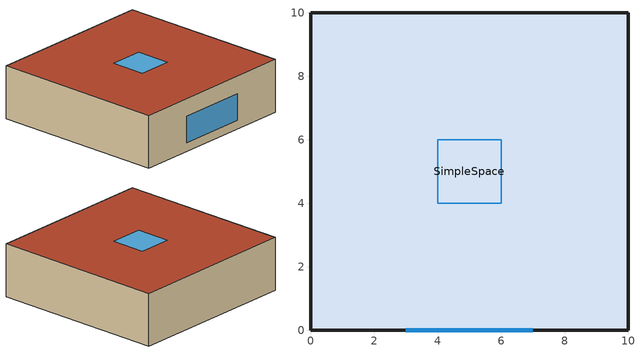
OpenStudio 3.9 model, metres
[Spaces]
SimpleSpace
 floor ground: 0,0 0,10 10,10 10,0 z0
 wall outside: 0,10 0,0 10,0 10,10 0,10 z0:3
 window: 3,0 7,0 z0.5:2
 roof outside: 10,0 10,10 0,10 0,0 z3
 skylight: 4,4 6,4 6,6 4,6 z3
[Site]
Simple Box with Skylight Site: Latitude {deg}=43.6532; Longitude {deg}=-79.3832; Time Zone {hr}=-5; Elevation {m}=76
[BuildingStory]
Story 1: Nominal Z Coordinate {m}=0; Nominal Floor to Floor Height {m}=3
[Space]
SimpleSpace: Building Story=Story 1
